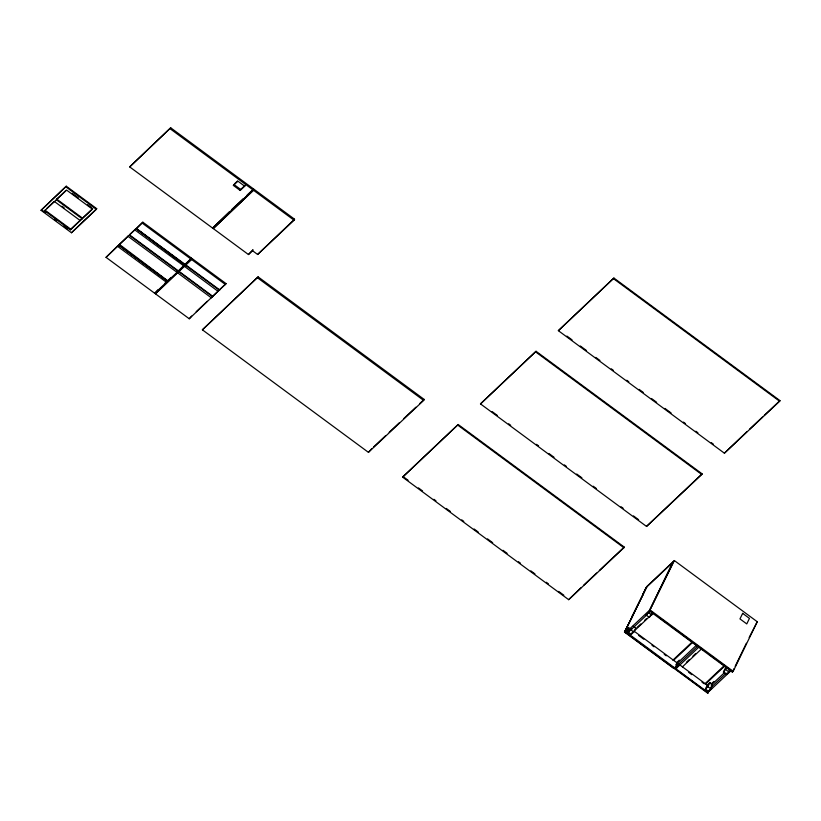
<?xml version="1.0" encoding="UTF-8"?>
<svg xmlns="http://www.w3.org/2000/svg" width="821" height="821" viewBox="0 0 821 821"><rect width="100%" height="100%" fill="white"/><g stroke="black" fill="none" stroke-linecap="round" stroke-linejoin="round"><path stroke-width="1.23" d="M119.363 244.391L128.702 235.494L128.138 236.427L176.977 272.326L184.263 265.029M178.424 270.961L129.708 235.001L130.005 234.283L135.547 229.069L134.972 230.003L183.812 265.891L185.505 264.003M168.1 280.361L166.314 282.311L166.879 281.377M168.089 280.351L171.014 277.477M177.408 271.464L176.977 272.326M178.126 271.997L177.541 272.89L192.237 258.666L226.052 283.625L189.261 318.774L155.446 293.815L178.116 271.956M184.284 265.06L183.812 265.891M211.941 296.956L211.366 297.859L177.664 272.829M213.132 295.888L218.766 290.49M218.786 290.501L218.201 291.424L184.499 266.394M632.221 616.161L637.876 604.687M637.835 604.861L643.243 594.188M674.031 667.247L673.21 668.017L624.494 632.057L632.94 615.329L632.252 616.161M41.05 210.299L66.275 186.213L96.693 208.667L96.365 209.334L71.468 232.754L41.05 210.299L66.275 186.213M44.632 210.812L44.95 210.155L70.75 229.182L70.421 229.849L44.632 210.812L66.634 190.123L92.424 209.16L70.421 229.849M71.468 232.754L96.693 208.667M80.591 219.925L80.273 220.592L54.473 201.556M129.697 166.909L170.696 127.799L253.586 188.974L253.094 189.969L212.577 228.074L129.697 166.909L170.696 127.799M185.269 264.526L136.543 228.566L142.833 222.204L191.55 258.163L191.067 259.159L154.759 293.313L106.042 257.353L118.162 245.417L117.588 246.351L166.437 282.239M129.4 235.381L178.116 271.258M106.042 257.353L142.833 222.204M154.759 293.313L157.919 289.792M178.886 271.679L212.629 296.802M155.446 293.815L192.237 258.666M212.577 228.074L229.644 211.49M233.39 185.433L233.872 184.438L240.676 189.456L240.194 190.462L233.39 185.433L237.916 181.174L244.72 186.203L240.194 190.462M213.265 228.577L254.264 189.477L294.554 219.207L294.062 220.202L257.62 254.479L252.519 250.713L253.001 249.717L248.445 254.541L213.265 228.577L254.264 189.477M244.72 186.203L245.202 185.197L240.676 189.456M189.261 318.774L191.591 316.044M219.453 290.295L185.628 265.327M202.387 329.816L258.102 276.872L424.149 399.417L423.667 400.412L368.434 452.35L202.387 329.816L258.102 276.872M257.62 254.479L294.554 219.207M368.434 452.35L371.677 448.759M402.618 477.134L458.18 424.519L624.217 547.063L623.898 547.73L568.666 599.679L402.618 477.134L458.18 424.519M480.49 403.901L536.041 351.285L702.088 473.83L701.76 474.497L646.527 526.435L480.49 403.901L536.041 351.285M558.352 330.668L613.903 278.052L779.95 400.597L779.632 401.264L724.399 453.202L558.352 330.668L613.903 278.052M568.666 599.679L580.96 587.754M646.527 526.435L702.088 473.83M627.336 632.786L625.099 631.144L646.753 586.543L674.369 560.569L757.26 621.743L733.184 671.321L732.363 672.091L649.483 610.916L673.559 561.338M632.324 616.838L624.494 632.057M646.876 586.861L632.724 615.853M709.755 689.64L707.733 693.201L626.074 632.929L628.496 627.942M626.074 632.929L629.04 627.439L625.099 631.144M631.133 628.547L628.106 631.996L631.133 628.547L631.78 629.019M627.152 631.308L631.298 634.356L632.293 632.303M631.298 634.356L633.791 632.016L635.782 627.911L633.227 626.033M724.399 453.202L746.812 431.764M652.798 613.02L649.319 617.413L646.117 615.052L649.144 611.604L649.791 612.076M672.686 562.518L649.473 610.321L654.573 614.087M646.117 615.052L649.144 611.604M649.483 610.916L674.369 560.569M699.082 646.938L676.761 667.925L675.539 667.021L677.428 663.142M676.761 667.925L678.177 665.02M729.91 669.679L731.131 670.593L708.821 691.58L705.403 689.045L707.394 684.95L709.888 682.61L712.443 684.488L710.986 687.485L711.633 687.957L711.099 689.065L708.605 691.405M705.403 689.045L707.897 686.705L709.888 682.61M707.733 693.201L709.19 690.204M729.007 670.531L729.653 671.014L729.11 672.122L726.626 674.462L723.424 672.101L725.415 668.007M723.424 672.101L726.913 667.709M726.626 674.462L729.653 671.014M732.363 672.091L734.046 668.633M735.164 666.324L746.361 643.264M749.163 637.496L757.26 621.743M643.243 594.055L642.586 594.886L646.065 587.631L673.23 562.005M46.787 208.431L54.124 201.525M56.875 198.939L66.039 190.318M70.75 229.182L92.742 208.493M234.775 183.586L237.495 181.031M231.481 209.755L243.457 198.497M247.142 195.039L253.586 188.974M165.052 283.091L166.837 281.408M185.669 263.695L191.55 258.163M248.445 254.541L252.519 250.713M196.209 311.703L207.272 301.286M220.172 289.166L226.052 283.625M373.524 447.024L385.49 435.777M389.175 432.308L399.293 422.784M403.901 418.453L415.867 407.206M419.552 403.737L424.149 399.417M583.721 585.157L596.6 573.037M599.371 570.441L624.217 547.063M749.573 429.167L762.463 417.047M764.3 415.313L779.95 400.597M626.32 632.047L650.016 609.808M628.383 632.221L646.979 614.724M637.086 627.449L640.801 623.95M644.526 620.45L646.384 618.706M651.032 614.334L652.89 612.579M633.986 631.205L653.106 613.225M672.861 660.166L692.38 641.806M673.477 660.423L692.596 642.443M676.576 662.68L679.306 660.115M675.847 664.62L696.413 645.255M675.539 667.021L697.86 646.024M686.397 662.28L689.188 659.663M692.903 656.164L695.695 653.537M682.374 666.909L701.493 648.929M704.911 683.821L724.43 665.462M705.526 684.078L724.645 666.098M711.16 684.047L713.89 681.481M711.16 685.176L724.82 672.337M710.381 688.049L726.195 673.179M119.394 244.391L167.884 280.885M213.255 295.827L212.926 296.422L179.111 271.464M219.987 289.474L219.771 289.987L185.946 265.029M613.585 278.719L779.632 401.264M566.921 336.087L572.083 339.894M580.334 345.98L586.522 350.546M595.8 357.402L599.925 360.45M611.276 368.814L613.338 370.343M626.741 380.236L628.804 381.755M639.118 389.37L643.243 392.417M651.494 398.503L656.656 402.311M664.907 408.396L671.096 412.963M683.462 422.097L685.525 423.615M695.839 431.23L697.901 432.749M711.314 442.652L713.377 444.171M535.713 351.952L701.76 474.497M170.214 128.805L253.094 189.969M253.781 190.472L294.062 220.202M492.159 411.608L497.31 415.416M508.661 423.78L510.724 425.309M536.503 444.335L538.566 445.854M548.88 453.469L554.031 457.276M564.345 464.881L566.408 466.41M576.722 474.015L581.884 477.822M593.224 486.196L596.323 488.485M621.076 506.752L623.139 508.271M633.443 515.886L638.605 519.683M457.851 425.186L623.898 547.73M257.62 277.867L423.667 400.412M142.341 223.199L191.067 259.159M191.755 259.662L225.57 284.62M136.224 228.874L184.961 264.906M650.294 610.157L733.184 671.321M659.684 617.854L666.826 623.129M671.927 626.895L679.08 632.17M681.122 633.679L691.323 641.211M694.392 643.469L703.576 650.253M709.703 654.768L715.82 659.284M718.888 661.552L729.089 669.084M648.611 612.712L651.812 615.073M725.918 669.762L729.11 672.122M646.661 613.944L647.307 614.416M65.947 186.88L96.365 209.334M72.115 193.263L78.303 197.83M87.59 204.686L91.716 207.734M118.84 245.222L167.566 281.182M62.027 206.225L64.089 207.744M634.14 631.205L707.64 685.443M638.707 635.475L643.808 639.241M651.977 645.275L654.019 646.784M664.22 654.316L666.262 655.815M688.716 672.389L691.785 674.657M701.986 682.189L704.028 683.688M630.59 629.656L633.791 632.016M707.897 686.705L711.099 689.065M628.64 630.887L629.286 631.37M626.618 632.416L708.277 692.688M673.713 667.627L675.765 669.136M677.807 670.654L707.528 692.585M42.384 210.381L45.432 212.629M54.555 219.361L56.577 220.859M63.679 226.103L67.733 229.09M402.947 476.467L408.099 480.275M418.412 487.89L422.538 490.927M433.888 499.301L435.951 500.82M446.265 508.435L450.39 511.483M461.73 519.857L463.793 521.376M474.107 528.981L478.233 532.029M487.51 538.884L492.672 542.681M502.986 550.296L507.111 553.344M518.451 561.718L520.514 563.237M530.828 570.852L534.953 573.889M546.304 582.263L548.366 583.782M558.68 591.397L563.832 595.204M56.7 199.103L56.382 199.77L82.172 218.797L82.49 218.14L56.7 199.103M118.932 245.13L167.576 281.254L118.932 245.13M136.317 228.782L184.869 264.998L136.317 228.782M742.656 613.359L739.967 618.901L746.771 623.919L749.46 618.377L742.656 613.359"/></g></svg>
